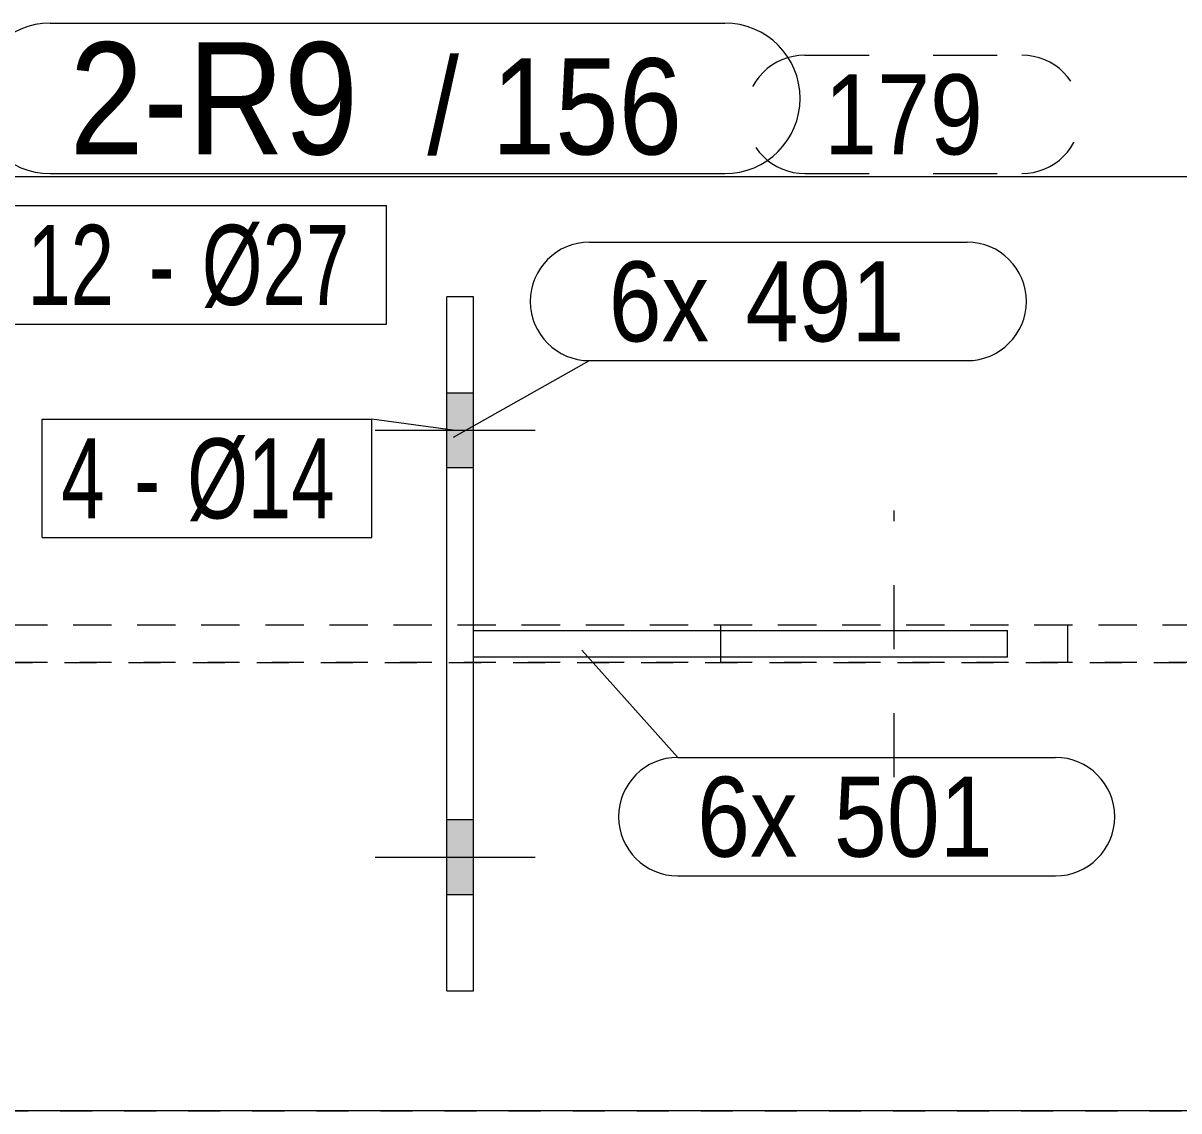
# Model space of a CAD drawing. Header units: millimetres. Extents: x 2 to 825, y 1 to 579.
# Drawn here: x 74.51 to 110.58, y 425.29 to 459.26 of the extents above; entities that cross this region are included whole.
import ezdxf

# ---------------------------------------------------------------- set-up
doc = ezdxf.new("R2010")
doc.units = ezdxf.units.MM
for name, pattern in [('XKITLINE00', [0]), ('XKITLINE01', [4, 1, -1, 1, -1]), ('XKITLINE02', [4, 2, -2])]:
    doc.linetypes.add(name, pattern=pattern)
for name, color, linetype, lineweight in [('Bolt', 3, 'Continuous', 0), ('BoltMark', 7, 'Continuous', 0), ('Part', 2, 'Continuous', 0), ('PartMark', 7, 'Continuous', 0)]:
    doc.layers.add(name, color=color, linetype=linetype, lineweight=lineweight)
doc.styles.add('ARIAL', font='ARIAL.TTF')
doc.styles.add('ARIAL_NARROW', font='ARIALN.TTF')

# ---------------------------------------------------------------- blocks, each defined once
blk = doc.blocks.new('*A41')
at = {"layer": 'Bolt', "color": 3, "linetype": 'XKITLINE02', "lineweight": 0}
for p, q in [((101.698, 435.705), (101.698, 444.039)), ((96.281, 439.289), (96.281, 440.455)), ((107.114, 439.289), (107.114, 440.455))]:
    blk.add_line(p, q, dxfattribs=at)
blk = doc.blocks.new('*A49')
at = {"layer": 'Bolt'}
for points in [[(87.727, 447.705), (88.56, 447.705), (88.56, 445.372), (87.727, 445.372)], [(87.727, 447.705), (88.56, 447.705), (88.56, 445.372), (87.727, 445.372)], [(87.727, 434.372), (88.56, 434.372), (88.56, 432.039), (87.727, 432.039)], [(87.727, 434.372), (88.56, 434.372), (88.56, 432.039), (87.727, 432.039)]]:
    blk.add_hatch(color=3, dxfattribs=at).paths.add_polyline_path(points, flags=17)
at = {"layer": 'Bolt', "color": 3, "linetype": 'XKITLINE00', "lineweight": 0}
for p, q in [((88.56, 447.705), (87.727, 447.705)), ((88.56, 447.705), (87.727, 447.705)), ((90.494, 446.539), (85.494, 446.539)), ((90.494, 446.539), (85.494, 446.539)), ((88.56, 445.372), (87.727, 445.372)), ((88.56, 445.372), (87.727, 445.372)), ((88.56, 434.372), (87.727, 434.372)), ((88.56, 434.372), (87.727, 434.372)), ((90.494, 433.205), (85.494, 433.205)), ((90.494, 433.205), (85.494, 433.205)), ((88.56, 432.039), (87.727, 432.039)), ((88.56, 432.039), (87.727, 432.039))]:
    blk.add_line(p, q, dxfattribs=at)
blk = doc.blocks.new('*A56')
at = {"layer": 'Part', "color": 2, "linetype": 'XKITLINE00', "lineweight": 0}
for p, q in [((197.067, 454.455), (71.933, 454.455)), ((197.067, 425.289), (71.933, 425.289))]:
    blk.add_line(p, q, dxfattribs=at)
at = {"layer": 'Part', "color": 7, "linetype": 'XKITLINE01', "lineweight": 0}
for p, q in [((197.067, 440.455), (65.799, 440.455)), ((65.799, 439.289), (197.067, 439.289))]:
    blk.add_line(p, q, dxfattribs=at)
blk = doc.blocks.new('*A67')
at = {"layer": 'Part', "color": 2, "linetype": 'XKITLINE00', "lineweight": 0}
for p, q in [((88.56, 450.705), (87.727, 450.705)), ((87.727, 429.039), (87.727, 450.705)), ((88.56, 429.039), (88.56, 450.705)), ((87.727, 429.039), (88.56, 429.039))]:
    blk.add_line(p, q, dxfattribs=at)
blk = doc.blocks.new('*A68')
at = {"layer": 'Part', "color": 2, "linetype": 'XKITLINE00', "lineweight": 0}
for p, q in [((88.56, 440.289), (105.227, 440.289)), ((105.227, 439.455), (105.227, 440.289)), ((105.227, 439.455), (88.56, 439.455))]:
    blk.add_line(p, q, dxfattribs=at)
at = {"layer": 'Part', "color": 7, "linetype": 'XKITLINE01', "lineweight": 0}
blk.add_line((88.56, 439.455), (88.56, 440.289), dxfattribs=at)
blk.add_line((88.56, 439.455), (88.56, 440.289), dxfattribs=at)
blk = doc.blocks.new('*A78')
at = {"layer": 'Part', "color": 7, "linetype": 'XKITLINE01', "lineweight": 0}
for p, q in [((172.067, 454.455), (59.661, 454.455)), ((171.265, 440.455), (59.888, 440.455)), ((171.265, 439.289), (59.888, 439.289)), ((59.661, 425.289), (172.067, 425.289))]:
    blk.add_line(p, q, dxfattribs=at)
blk = doc.blocks.new('*A166')
at = {"layer": 'PartMark', "color": 7, "linetype": 'XKITLINE00', "lineweight": 0}
for p, q in [((75.355, 459.255), (96.408, 459.255)), ((75.355, 454.555), (96.408, 454.555))]:
    blk.add_line(p, q, dxfattribs=at)
for centre, start, end in [((75.355, 456.905), 90, 270), ((96.408, 456.905), 270, 90)]:
    blk.add_arc(centre, 2.35, start, end, dxfattribs=at)
at = {"layer": 'PartMark', "color": 1, "style": 'ARIAL', "width": 0.85}
blk.add_text('2-R9', height=3.5, dxfattribs=at).set_placement((75.955, 455.155))
at = {"layer": 'PartMark', "color": 3, "style": 'ARIAL', "width": 0.85}
for s, p in [('/', (87.121, 455.155)), ('156', (89.133, 455.155))]:
    blk.add_text(s, height=3, dxfattribs=at).set_placement(p)
blk = doc.blocks.new('*A167')
at = {"layer": 'PartMark', "color": 7, "linetype": 'XKITLINE00', "lineweight": 0}
for p, q in [((91.943, 439.671), (94.943, 436.325)), ((94.943, 436.325), (106.727, 436.325)), ((94.943, 432.625), (106.727, 432.625))]:
    blk.add_line(p, q, dxfattribs=at)
for centre, start, end in [((94.943, 434.475), 90, 270), ((106.727, 434.475), 270, 90)]:
    blk.add_arc(centre, 1.85, start, end, dxfattribs=at)
at = {"layer": 'PartMark', "color": 3, "style": 'ARIAL', "width": 0.85}
for s, p in [('6x', (95.543, 433.225)), ('501', (99.814, 433.225))]:
    blk.add_text(s, height=2.5, dxfattribs=at).set_placement(p)
blk = doc.blocks.new('*A168')
at = {"layer": 'PartMark', "color": 7, "linetype": 'XKITLINE00', "lineweight": 0}
for p, q in [((92.185, 452.415), (103.97, 452.415)), ((87.943, 446.323), (92.185, 448.715)), ((92.185, 448.715), (103.97, 448.715))]:
    blk.add_line(p, q, dxfattribs=at)
for centre, start, end in [((92.185, 450.565), 90, 270), ((103.97, 450.565), 270, 90)]:
    blk.add_arc(centre, 1.85, start, end, dxfattribs=at)
at = {"layer": 'PartMark', "color": 3, "style": 'ARIAL', "width": 0.85}
for s, p in [('6x', (92.785, 449.315)), ('491', (97.057, 449.315))]:
    blk.add_text(s, height=2.5, dxfattribs=at).set_placement(p)
blk = doc.blocks.new('*A172')
at = {"layer": 'BoltMark', "color": 7, "linetype": 'XKITLINE00', "lineweight": 0}
for p, q in [((74.037, 453.555), (85.853, 453.555)), ((74.037, 449.855), (74.037, 453.555)), ((85.853, 449.855), (85.853, 453.555)), ((67.975, 448.205), (74.037, 449.855)), ((74.037, 449.855), (85.853, 449.855))]:
    blk.add_line(p, q, dxfattribs=at)
at = {"layer": 'BoltMark', "color": 3, "style": 'ARIAL_NARROW', "width": 0.85}
for s, p in [('12', (74.637, 450.455)), ('Ø27', (80.085, 450.455)), ('-', (78.426, 450.455))]:
    blk.add_text(s, height=2.5, dxfattribs=at).set_placement(p)
blk = doc.blocks.new('*A173')
at = {"layer": 'BoltMark', "color": 7, "linetype": 'XKITLINE00', "lineweight": 0}
for p, q in [((75.099, 446.889), (85.396, 446.889)), ((75.099, 443.189), (75.099, 446.889)), ((85.396, 443.189), (85.396, 446.889)), ((87.994, 446.539), (85.396, 446.889)), ((75.099, 443.189), (85.396, 443.189))]:
    blk.add_line(p, q, dxfattribs=at)
at = {"layer": 'BoltMark', "color": 3, "style": 'ARIAL_NARROW', "width": 0.85}
for s, p in [('4', (75.699, 443.789)), ('Ø14', (79.628, 443.789)), ('-', (77.969, 443.789))]:
    blk.add_text(s, height=2.5, dxfattribs=at).set_placement(p)
blk = doc.blocks.new('*A174')
at = {"layer": 'PartMark', "color": 7, "linetype": 'XKITLINE02', "lineweight": 0}
for p, q in [((98.911, 458.255), (105.674, 458.255)), ((98.911, 454.555), (105.674, 454.555))]:
    blk.add_line(p, q, dxfattribs=at)
for centre, start, end in [((98.911, 456.405), 90, 270), ((105.674, 456.405), 270, 90)]:
    blk.add_arc(centre, 1.85, start, end, dxfattribs=at)
at = {"layer": 'PartMark', "color": 3, "style": 'ARIAL', "width": 0.85}
blk.add_text('179', height=2.5, dxfattribs=at).set_placement((99.511, 455.155))

msp = doc.modelspace()

# ---------------------------------------------------------------- block references
at = {"lineweight": 0}
for name in ['*A166', '*A174', '*A78', '*A172', '*A168', '*A67', '*A49', '*A173', '*A41', '*A68', '*A167']:
    msp.add_blockref(name, (0, 0), dxfattribs=at)
at = {"layer": 'Part', "lineweight": 0}
msp.add_blockref('*A56', (0, 0), dxfattribs=at)

doc.saveas('drawing.dxf')
